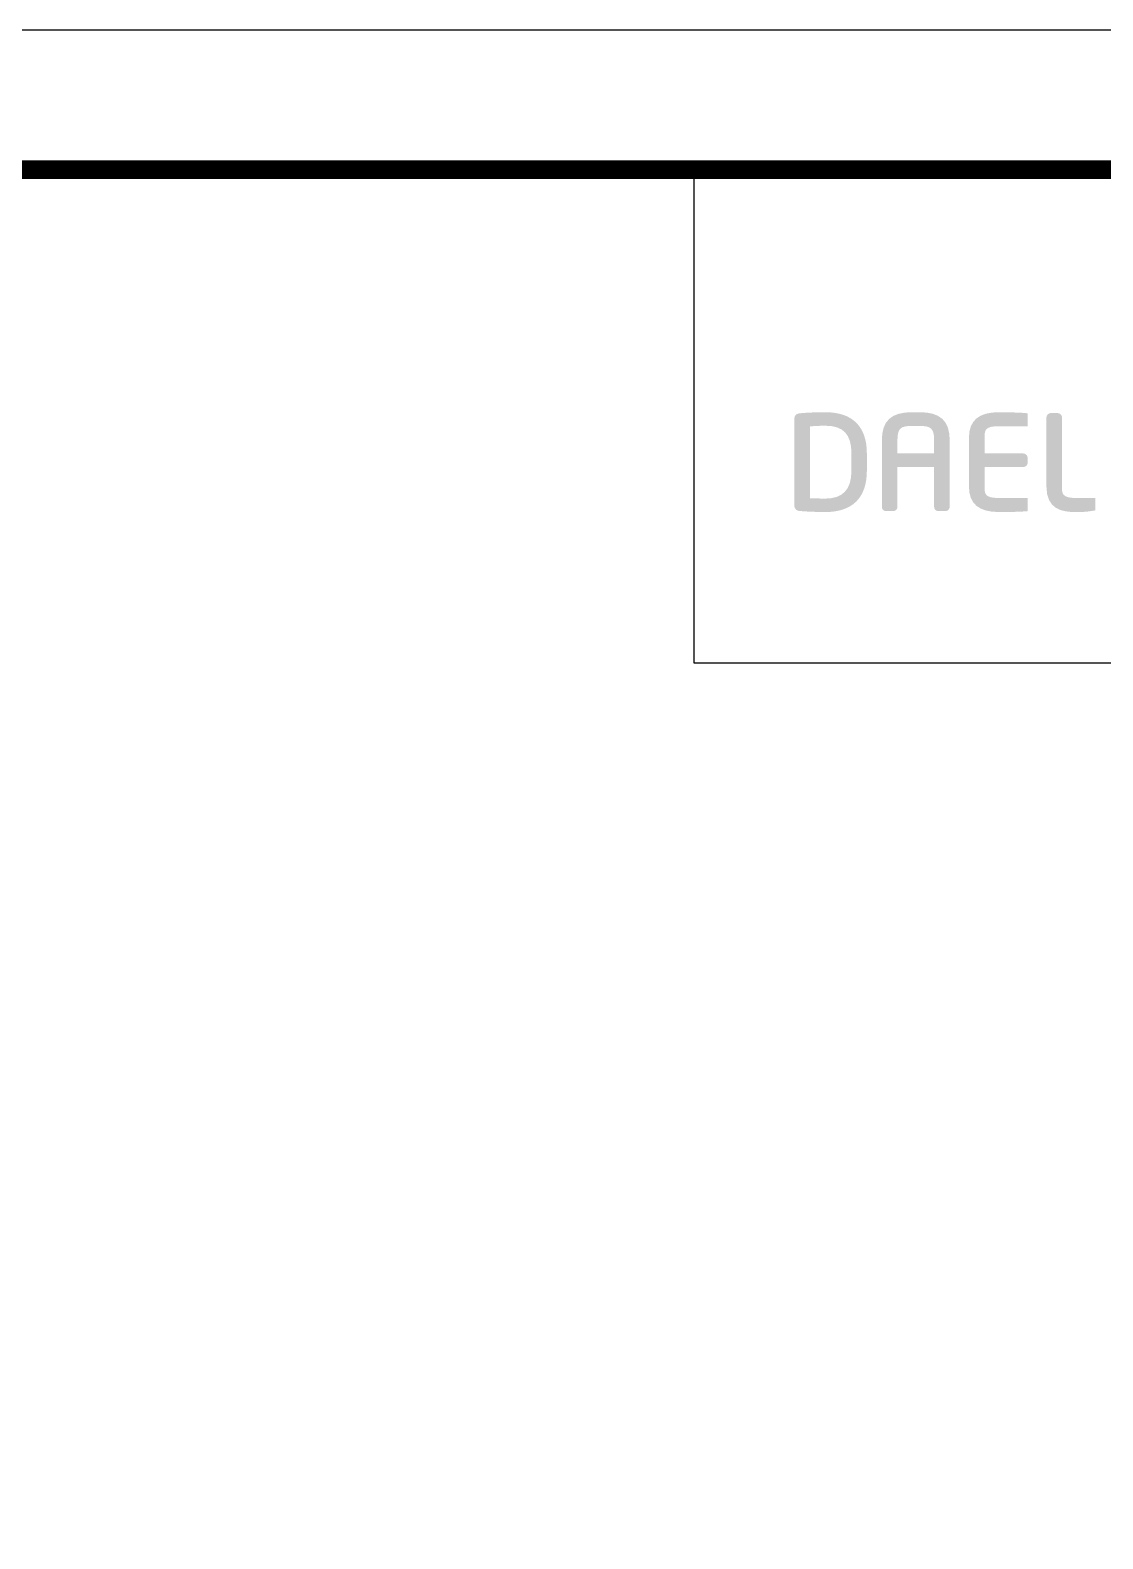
# Model space of a CAD drawing. Extents: x 1507 to 2862, y 0 to 992.
# Drawn here: x 2513.5 to 2690.8, y 742.9 to 992.2 of the extents above; entities that cross this region are included whole.
import ezdxf

# ---------------------------------------------------------------- set-up
doc = ezdxf.new("R2010")
doc.units = 0
doc.header["$LTSCALE"] = 10
doc.header["$MEASUREMENT"] = 0
doc.layers.get('0').update_dxf_attribs({"linetype": 'CONTINUOUS'})

msp = doc.modelspace()

# ---------------------------------------------------------------- hatches: boundary and pattern name
h = msp.add_hatch(color=5)
edge = h.paths.add_edge_path()
edge.add_spline(control_points=[(2651.76, 922.23), (2651.76, 926.69), (2649.38, 929.05), (2644.89, 929.05)], knot_values=[7, 7, 7, 7, 8, 8, 8, 8], degree=3, periodic=0)
edge.add_spline(control_points=[(2644.89, 929.05), (2643.24, 929.05), (2641.16, 928.95), (2640.48, 928.84)], knot_values=[0, 0, 0, 0, 1, 1, 1, 1], degree=3, periodic=0)
edge.add_spline(control_points=[(2640.48, 928.84), (2640.05, 928.76), (2639.78, 928.45), (2639.78, 928.03), (2639.78, 928.03), (2639.78, 913.6), (2639.78, 913.6)], knot_values=[1, 1, 1, 1, 2, 2, 2, 3, 3, 3, 3], degree=3, periodic=0)
edge.add_spline(control_points=[(2639.78, 913.6), (2639.78, 913.15), (2640.05, 912.85), (2640.51, 912.75)], knot_values=[3, 3, 3, 3, 4, 4, 4, 4], degree=3, periodic=0)
edge.add_spline(control_points=[(2640.51, 912.75), (2641.16, 912.67), (2643.23, 912.56), (2644.89, 912.56)], knot_values=[4, 4, 4, 4, 5, 5, 5, 5], degree=3, periodic=0)
edge.add_spline(control_points=[(2644.89, 912.56), (2649.38, 912.56), (2651.76, 914.92), (2651.76, 919.38), (2651.76, 919.38), (2651.76, 922.23), (2651.76, 922.23)], knot_values=[5, 5, 5, 5, 6, 6, 6, 7, 7, 7, 7], degree=3, periodic=0)
edge = h.paths.add_edge_path(flags=16)
edge.add_spline(control_points=[(2644.87, 926.82), (2647.87, 926.82), (2649.21, 925.4), (2649.21, 922.23), (2649.21, 922.23), (2649.21, 921.52), (2649.21, 920.81)], knot_values=[4, 4, 4, 4, 5, 5, 5, 5.5, 5.5, 5.5, 5.5], degree=3, periodic=0)
edge.add_spline(control_points=[(2649.21, 920.81), (2649.21, 920.1), (2649.21, 919.38), (2649.21, 919.38)], knot_values=[5.5, 5.5, 5.5, 5.5, 6, 6, 6, 6], degree=3, periodic=0)
edge.add_spline(control_points=[(2649.21, 919.38), (2649.21, 916.29), (2647.79, 914.78), (2644.89, 914.78)], knot_values=[0, 0, 0, 0, 1, 1, 1, 1], degree=3, periodic=0)
edge.add_spline(control_points=[(2644.89, 914.78), (2644.89, 914.78), (2642.9, 914.81), (2642.38, 914.84), (2642.38, 914.84), (2642.38, 926.7), (2642.38, 926.7)], knot_values=[1.00001, 1.00001, 1.00001, 1.00001, 2, 2, 2, 3, 3, 3, 3], degree=3, periodic=0)
edge.add_spline(control_points=[(2642.38, 926.7), (2643.42, 926.81), (2644.87, 926.82), (2644.87, 926.82)], knot_values=[3, 3, 3, 3, 4, 4, 4, 4], degree=3, periodic=0)
h = msp.add_hatch(color=5)
edge = h.paths.add_edge_path()
edge.add_spline(control_points=[(2665.45, 924.4), (2665.45, 927.62), (2663.9, 929.05), (2660.46, 929.05)], knot_values=[13, 13, 13, 13, 14, 14, 14, 14], degree=3, periodic=0)
edge.add_spline(control_points=[(2660.46, 929.05), (2660.46, 929.05), (2659.2, 929.05), (2659.2, 929.05)], knot_values=[0.00001, 0.00001, 0.00001, 0.00001, 1, 1, 1, 1], degree=3, periodic=0)
edge.add_spline(control_points=[(2659.2, 929.05), (2655.76, 929.05), (2654.24, 927.62), (2654.24, 924.4), (2654.24, 924.4), (2654.24, 913.41), (2654.24, 913.41)], knot_values=[1, 1, 1, 1, 2, 2, 2, 3, 3, 3, 3], degree=3, periodic=0)
edge.add_spline(control_points=[(2654.24, 913.41), (2654.24, 913.02), (2654.54, 912.71), (2654.93, 912.71)], knot_values=[3, 3, 3, 3, 4, 4, 4, 4], degree=3, periodic=0)
edge.add_spline(control_points=[(2654.93, 912.71), (2654.93, 912.71), (2656.13, 912.71), (2656.13, 912.71)], knot_values=[4.00001, 4.00001, 4.00001, 4.00001, 5, 5, 5, 5], degree=3, periodic=0)
edge.add_spline(control_points=[(2656.13, 912.71), (2656.53, 912.71), (2656.81, 913.08), (2656.81, 913.41), (2656.81, 913.41), (2656.81, 914.99), (2656.81, 916.61)], knot_values=[5, 5, 5, 5, 6, 6, 6, 6.5, 6.5, 6.5, 6.5], degree=3, periodic=0)
edge.add_spline(control_points=[(2656.81, 916.61), (2656.81, 918.22), (2656.81, 919.87), (2656.81, 920), (2656.81, 920), (2662.88, 920), (2662.88, 920)], knot_values=[6.5, 6.5, 6.5, 6.5, 7, 7, 7, 8, 8, 8, 8], degree=3, periodic=0)
edge.add_spline(control_points=[(2662.88, 920), (2662.88, 919.74), (2662.88, 913.41), (2662.88, 913.41)], knot_values=[8, 8, 8, 8, 9, 9, 9, 9], degree=3, periodic=0)
edge.add_spline(control_points=[(2662.88, 913.41), (2662.88, 913.01), (2663.19, 912.71), (2663.56, 912.71)], knot_values=[9, 9, 9, 9, 10, 10, 10, 10], degree=3, periodic=0)
edge.add_spline(control_points=[(2663.56, 912.71), (2663.56, 912.71), (2664.77, 912.71), (2664.77, 912.71)], knot_values=[10.00001, 10.00001, 10.00001, 10.00001, 11, 11, 11, 11], degree=3, periodic=0)
edge.add_spline(control_points=[(2664.77, 912.71), (2665.17, 912.71), (2665.45, 913.1), (2665.45, 913.41), (2665.45, 913.41), (2665.45, 924.4), (2665.45, 924.4)], knot_values=[11, 11, 11, 11, 12, 12, 12, 13, 13, 13, 13], degree=3, periodic=0)
edge = h.paths.add_edge_path(flags=16)
edge.add_spline(control_points=[(2656.81, 924.4), (2656.81, 926.44), (2657.39, 926.78), (2659.2, 926.78)], knot_values=[2, 2, 2, 2, 3, 3, 3, 3], degree=3, periodic=0)
edge.add_spline(control_points=[(2659.2, 926.78), (2659.2, 926.78), (2660.46, 926.78), (2660.46, 926.78)], knot_values=[3.00001, 3.00001, 3.00001, 3.00001, 4, 4, 4, 4], degree=3, periodic=0)
edge.add_spline(control_points=[(2660.46, 926.78), (2662.28, 926.78), (2662.88, 926.44), (2662.88, 924.4)], knot_values=[4, 4, 4, 4, 5, 5, 5, 5], degree=3, periodic=0)
edge.add_spline(control_points=[(2662.88, 924.4), (2662.88, 924.4), (2662.88, 922.45), (2662.88, 922.26)], knot_values=[5.00001, 5.00001, 5.00001, 5.00001, 6, 6, 6, 6], degree=3, periodic=0)
edge.add_spline(control_points=[(2662.88, 922.26), (2662.88, 922.26), (2656.81, 922.26), (2656.81, 922.26)], knot_values=[0, 0, 0, 0, 1, 1, 1, 1], degree=3, periodic=0)
edge.add_spline(control_points=[(2656.81, 922.26), (2656.81, 922.45), (2656.81, 924.4), (2656.81, 924.4)], knot_values=[1, 1, 1, 1, 2, 2, 2, 2], degree=3, periodic=0)
h = msp.add_hatch(color=5)
edge = h.paths.add_edge_path()
edge.add_spline(control_points=[(2671.22, 922.23), (2671.22, 922.44), (2671.22, 924.85), (2671.22, 924.85)], knot_values=[14, 14, 14, 14, 15, 15, 15, 15], degree=3, periodic=0)
edge.add_spline(control_points=[(2671.22, 924.85), (2671.22, 926.07), (2671.22, 926.74), (2673.6, 926.74), (2673.6, 926.74), (2674.79, 926.73), (2675.97, 926.73)], knot_values=[15, 15, 15, 15, 16, 16, 16, 16.5, 16.5, 16.5, 16.5], degree=3, periodic=0)
edge.add_spline(control_points=[(2675.97, 926.73), (2677.15, 926.73), (2678.34, 926.73), (2678.34, 926.73), (2678.34, 926.73), (2678.34, 927.26), (2678.34, 927.8)], knot_values=[16.5, 16.5, 16.5, 16.5, 17, 17, 17, 17.5, 17.5, 17.5, 17.5], degree=3, periodic=0)
edge.add_spline(control_points=[(2678.34, 927.8), (2678.34, 928.34), (2678.34, 928.87), (2678.34, 928.87)], knot_values=[17.5, 17.5, 17.5, 17.5, 18, 18, 18, 18], degree=3, periodic=0)
edge.add_spline(control_points=[(2678.34, 928.87), (2678.34, 928.87), (2677.86, 928.92), (2677.86, 928.92)], knot_values=[18.00001, 18.00001, 18.00001, 18.00001, 19, 19, 19, 19], degree=3, periodic=0)
edge.add_spline(control_points=[(2677.86, 928.92), (2676.9, 929), (2674.77, 929.05), (2673.57, 929.05)], knot_values=[19, 19, 19, 19, 20, 20, 20, 20], degree=3, periodic=0)
edge.add_spline(control_points=[(2673.57, 929.05), (2670.24, 929.05), (2668.63, 927.68), (2668.63, 924.85)], knot_values=[20, 20, 20, 20, 21, 21, 21, 21], degree=3, periodic=0)
edge.add_spline(control_points=[(2668.63, 924.85), (2668.63, 924.85), (2668.63, 916.76), (2668.63, 916.76)], knot_values=[0, 0, 0, 0, 1, 1, 1, 1], degree=3, periodic=0)
edge.add_spline(control_points=[(2668.63, 916.76), (2668.63, 913.93), (2670.24, 912.56), (2673.57, 912.56)], knot_values=[1, 1, 1, 1, 2, 2, 2, 2], degree=3, periodic=0)
edge.add_spline(control_points=[(2673.57, 912.56), (2675.05, 912.56), (2677.05, 912.59), (2677.86, 912.67)], knot_values=[2, 2, 2, 2, 3, 3, 3, 3], degree=3, periodic=0)
edge.add_spline(control_points=[(2677.86, 912.67), (2677.86, 912.67), (2678.22, 912.7), (2678.22, 912.7)], knot_values=[3.00001, 3.00001, 3.00001, 3.00001, 3.99999, 3.99999, 3.99999, 3.99999], degree=3, periodic=0)
edge.add_spline(control_points=[(2678.22, 912.7), (2678.22, 912.7), (2678.22, 912.7), (2678.22, 912.7), (2678.22, 912.7), (2678.34, 912.71), (2678.34, 912.71)], knot_values=[3.99999, 3.99999, 3.99999, 3.99999, 4, 4, 4, 4.99999, 4.99999, 4.99999, 4.99999], degree=3, periodic=0)
edge.add_spline(control_points=[(2678.34, 912.71), (2678.34, 912.71), (2678.34, 912.71), (2678.34, 912.71), (2678.34, 912.71), (2678.34, 913.25), (2678.34, 913.79)], knot_values=[4.99999, 4.99999, 4.99999, 4.99999, 5.25, 5.25, 5.25, 5.5, 5.5, 5.5, 5.5], degree=3, periodic=0)
edge.add_spline(control_points=[(2678.34, 913.79), (2678.34, 914.34), (2678.34, 914.88), (2678.34, 914.88), (2678.34, 914.88), (2673.6, 914.88), (2673.6, 914.88)], knot_values=[5.5, 5.5, 5.5, 5.5, 6, 6, 6, 7, 7, 7, 7], degree=3, periodic=0)
edge.add_spline(control_points=[(2673.6, 914.88), (2671.22, 914.88), (2671.22, 915.54), (2671.22, 916.76), (2671.22, 916.76), (2671.22, 919.77), (2671.22, 920)], knot_values=[7, 7, 7, 7, 8, 8, 8, 9, 9, 9, 9], degree=3, periodic=0)
edge.add_spline(control_points=[(2671.22, 920), (2671.45, 920), (2677.62, 920), (2677.62, 920)], knot_values=[9, 9, 9, 9, 10, 10, 10, 10], degree=3, periodic=0)
edge.add_spline(control_points=[(2677.62, 920), (2678, 920), (2678.34, 920.31), (2678.34, 920.7)], knot_values=[10, 10, 10, 10, 11, 11, 11, 11], degree=3, periodic=0)
edge.add_spline(control_points=[(2678.34, 920.7), (2678.34, 920.7), (2678.34, 921.5), (2678.34, 921.5)], knot_values=[11.00001, 11.00001, 11.00001, 11.00001, 12, 12, 12, 12], degree=3, periodic=0)
edge.add_spline(control_points=[(2678.34, 921.5), (2678.34, 921.9), (2678, 922.23), (2677.62, 922.23), (2677.62, 922.23), (2671.45, 922.23), (2671.22, 922.23)], knot_values=[12, 12, 12, 12, 13, 13, 13, 14, 14, 14, 14], degree=3, periodic=0)
h = msp.add_hatch(color=5)
edge = h.paths.add_edge_path()
edge.add_spline(control_points=[(2686.22, 914.88), (2684.01, 914.88), (2684.01, 915.72), (2684.01, 916.52), (2684.01, 916.52), (2684.01, 928.18), (2684.01, 928.18)], knot_values=[9, 9, 9, 9, 10, 10, 10, 11, 11, 11, 11], degree=3, periodic=0)
edge.add_spline(control_points=[(2684.01, 928.18), (2684.01, 928.57), (2683.68, 928.91), (2683.28, 928.91)], knot_values=[11, 11, 11, 11, 12, 12, 12, 12], degree=3, periodic=0)
edge.add_spline(control_points=[(2683.28, 928.91), (2683.28, 928.91), (2682.18, 928.91), (2682.18, 928.91)], knot_values=[12.00001, 12.00001, 12.00001, 12.00001, 12.99999, 12.99999, 12.99999, 12.99999], degree=3, periodic=0)
edge.add_spline(control_points=[(2682.18, 928.91), (2681.77, 928.91), (2681.43, 928.57), (2681.43, 928.18), (2681.43, 928.18), (2681.43, 916.76), (2681.43, 916.76)], knot_values=[0, 0, 0, 0, 1, 1, 1, 2, 2, 2, 2], degree=3, periodic=0)
edge.add_spline(control_points=[(2681.43, 916.76), (2681.43, 913.03), (2683.99, 912.56), (2686.2, 912.56)], knot_values=[2, 2, 2, 2, 3, 3, 3, 3], degree=3, periodic=0)
edge.add_spline(control_points=[(2686.2, 912.56), (2687.82, 912.56), (2688.21, 912.63), (2688.72, 912.71)], knot_values=[3, 3, 3, 3, 4, 4, 4, 4], degree=3, periodic=0)
edge.add_spline(control_points=[(2688.72, 912.71), (2688.72, 912.71), (2689, 912.74), (2689, 912.74)], knot_values=[4.00001, 4.00001, 4.00001, 4.00001, 4.99999, 4.99999, 4.99999, 4.99999], degree=3, periodic=0)
edge.add_spline(control_points=[(2689, 912.74), (2689, 912.74), (2689, 912.74), (2689, 912.74), (2689, 912.74), (2689.36, 912.81), (2689.36, 912.81)], knot_values=[4.99999, 4.99999, 4.99999, 4.99999, 5.499995, 5.499995, 5.499995, 5.99999, 5.99999, 5.99999, 5.99999], degree=3, periodic=0)
edge.add_spline(control_points=[(2689.36, 912.81), (2689.36, 912.81), (2689.36, 912.81), (2689.36, 912.81), (2689.36, 912.81), (2689.49, 912.82), (2689.49, 912.82)], knot_values=[5.99999, 5.99999, 5.99999, 5.99999, 6.499995, 6.499995, 6.499995, 6.99999, 6.99999, 6.99999, 6.99999], degree=3, periodic=0)
edge.add_spline(control_points=[(2689.49, 912.82), (2689.49, 912.82), (2689.49, 912.82), (2689.49, 912.82), (2689.49, 912.82), (2689.49, 913.34), (2689.49, 913.85)], knot_values=[6.99999, 6.99999, 6.99999, 6.99999, 7.25, 7.25, 7.25, 7.5, 7.5, 7.5, 7.5], degree=3, periodic=0)
edge.add_spline(control_points=[(2689.49, 913.85), (2689.49, 914.37), (2689.49, 914.88), (2689.49, 914.88), (2689.49, 914.88), (2686.22, 914.88), (2686.22, 914.88)], knot_values=[7.5, 7.5, 7.5, 7.5, 8, 8, 8, 9, 9, 9, 9], degree=3, periodic=0)

# ---------------------------------------------------------------- linework, layer by layer
at = {"color": 5, "ltscale": 0.5}
msp.add_line((2623.25, 887.61), (2623.25, 969.12), dxfattribs=at)
at = {"color": 5, "ltscale": 40}
msp.add_line((2839.66, 887.61), (2623.25, 887.61), dxfattribs=at)
at = {"ltscale": 0.5}
msp.add_lwpolyline([(1507.49, 0), (2861.57, 0), (2861.57, 992.16), (1507.49, 992.16)], close=True, dxfattribs=at)
at = {"color": 5, "linetype": 'ByBlock', "lineweight": 200, "const_width": 3.12}
msp.add_lwpolyline([(1529.26, 42.48), (2839.66, 42.48), (2839.66, 969.12), (1529.26, 969.12)], close=True, dxfattribs=at)

doc.saveas('drawing.dxf')
